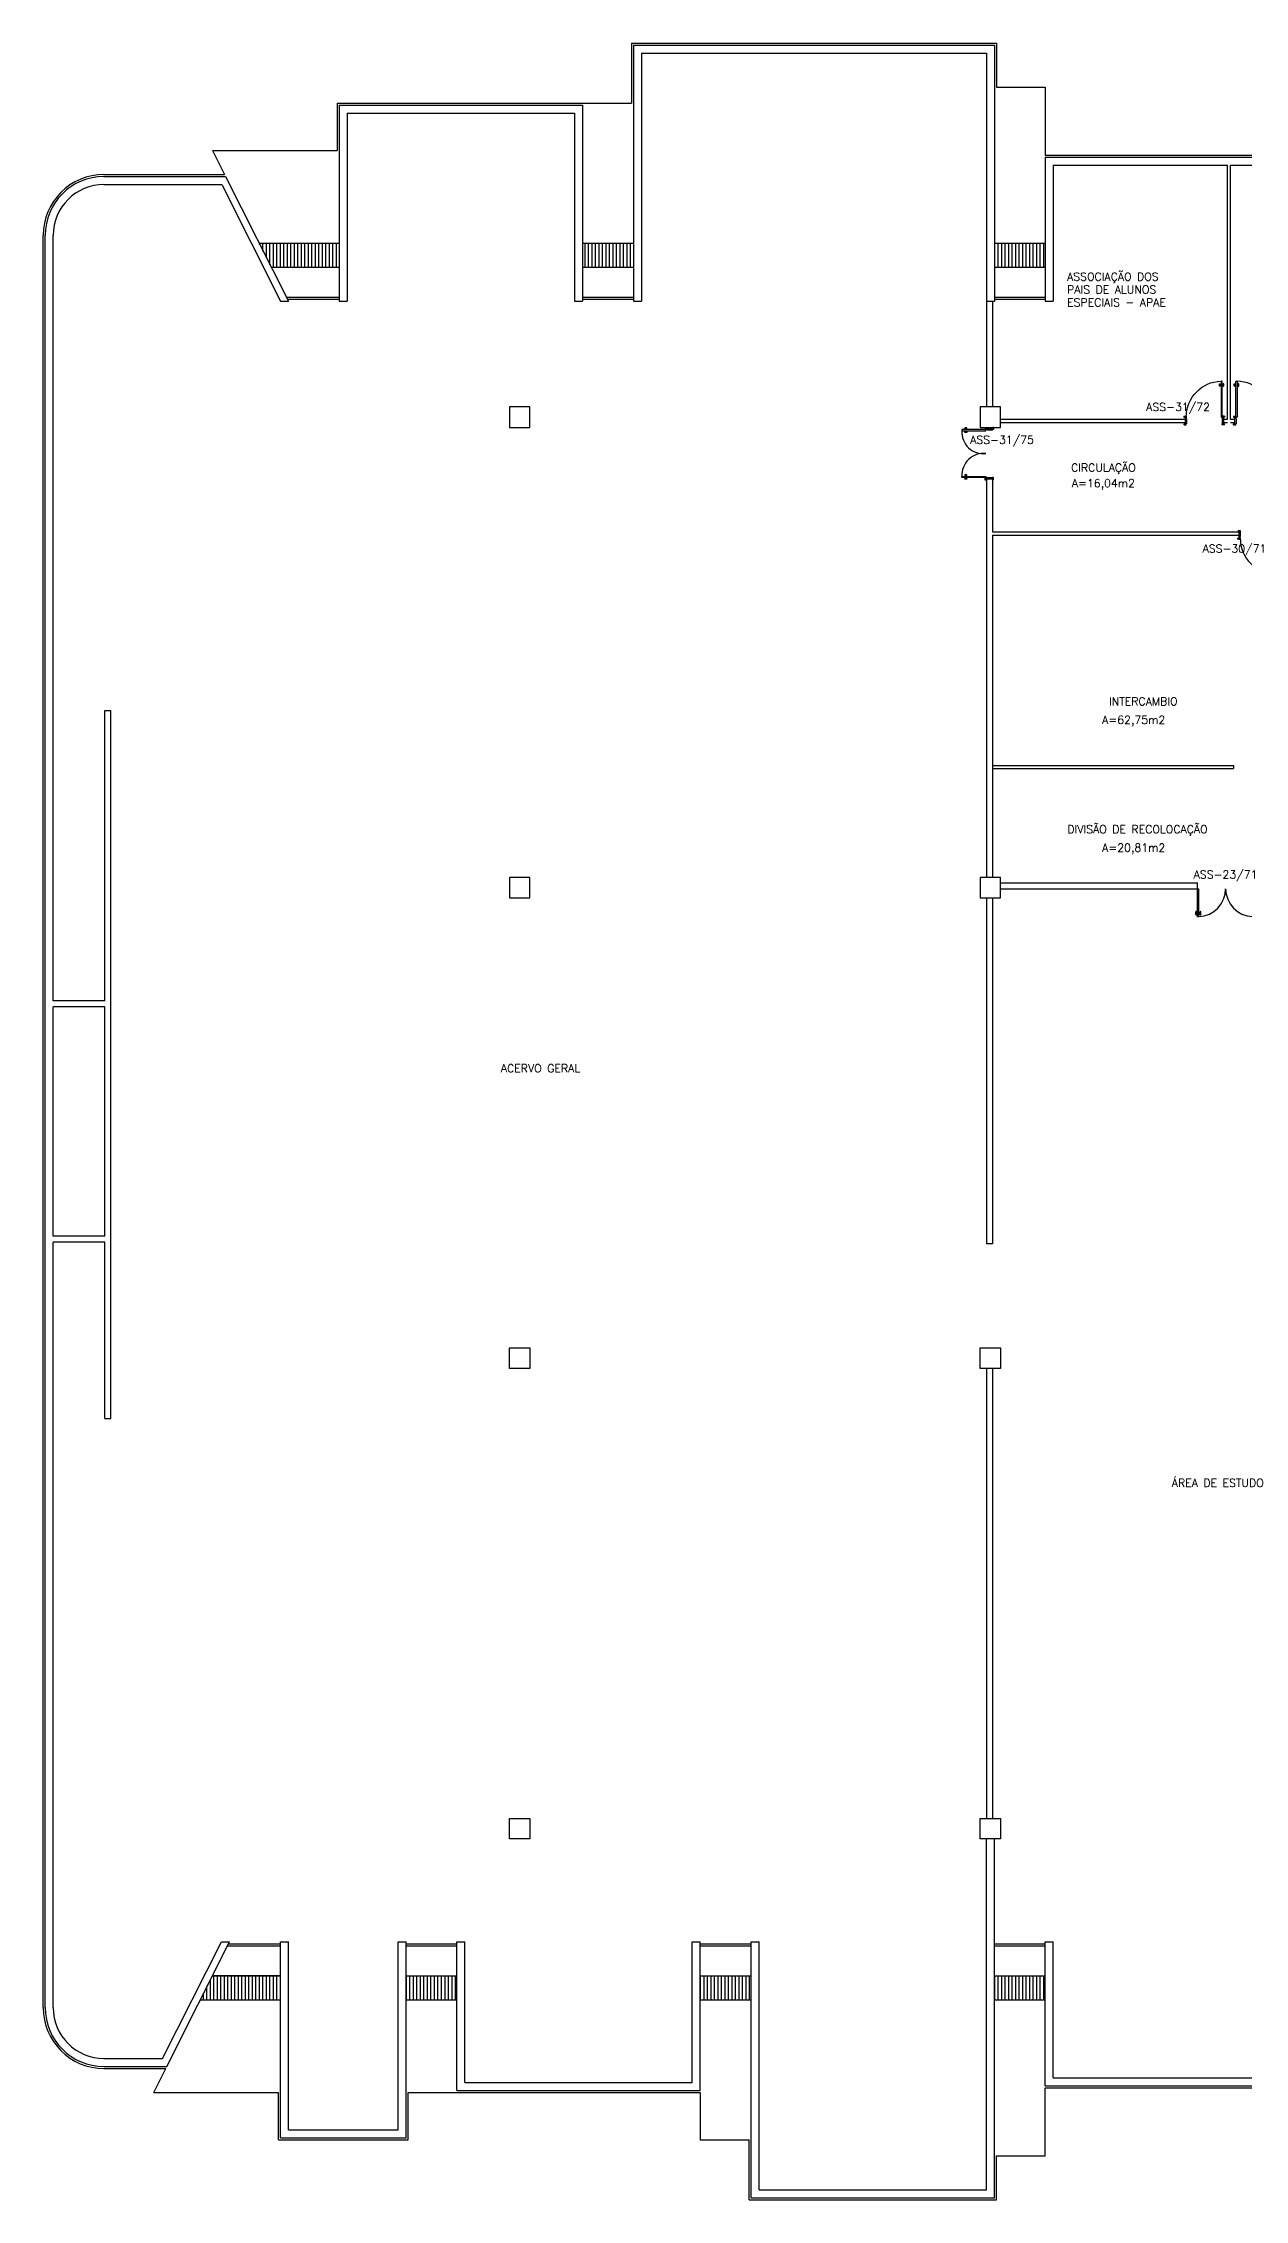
# Model space of a CAD drawing. Extents: x 205 to 339, y 16 to 85.
# Drawn here: x 204.8 to 234.8, y 22.7 to 76.6 of the extents above; entities that cross this region are included whole.
import ezdxf
from ezdxf.enums import TextEntityAlignment as Align

# ---------------------------------------------------------------- set-up
doc = ezdxf.new("R2010")
doc.units = 0
doc.header["$LTSCALE"] = 0.005
doc.header["$MEASUREMENT"] = 0
doc.layers.get('0').update_dxf_attribs({"linetype": 'CONTINUOUS'})
for name, color, linetype in [('1', 1, 'CONTINUOUS'), ('3', 2, 'CONTINUOUS'), ('ALV', 2, 'CONTINUOUS'), ('ENDEREÇO', 2, 'CONTINUOUS'), ('ESTR', 2, 'CONTINUOUS'), ('MACANETA', 1, 'CONTINUOUS'), ('PORTA', 3, 'CONTINUOUS'), ('TEXTO', 2, 'CONTINUOUS'), ('ÁREA', 2, 'CONTINUOUS')]:
    doc.layers.add(name, color=color, linetype=linetype)
doc.styles.add('UNB-100', font='simplex.shx', dxfattribs={"height": 0.2})

# ---------------------------------------------------------------- blocks, each defined once
blk = doc.blocks.new('*X0')
at = {"color": 0}
for p, q in [((4.025, 13.389), (4.025, 13.556)), ((4.112, 13.389), (4.112, 13.727)), ((4.2, 13.389), (4.2, 13.899)), ((4.287, 13.389), (4.287, 13.989)), ((4.375, 13.389), (4.375, 13.989)), ((4.462, 13.389), (4.462, 13.989)), ((4.55, 13.389), (4.55, 13.989)), ((4.637, 13.389), (4.637, 13.989)), ((4.725, 13.389), (4.725, 13.989)), ((4.812, 13.389), (4.812, 13.989)), ((4.9, 13.389), (4.9, 13.989)), ((4.987, 13.389), (4.987, 13.989)), ((5.075, 13.389), (5.075, 13.989)), ((5.162, 13.389), (5.162, 13.989)), ((5.25, 13.389), (5.25, 13.989)), ((5.337, 13.389), (5.337, 13.989)), ((5.425, 13.389), (5.425, 13.989)), ((5.512, 13.389), (5.512, 13.989)), ((5.6, 13.389), (5.6, 13.989)), ((5.687, 13.389), (5.687, 13.989)), ((5.775, 13.389), (5.775, 13.989)), ((5.862, 13.389), (5.862, 13.989))]:
    blk.add_line(p, q, dxfattribs=at)
blk = doc.blocks.new('*X1')
at = {"color": 0}
for p, q in [((9.1, 13.389), (9.1, 13.989)), ((9.187, 13.389), (9.187, 13.989)), ((9.275, 13.389), (9.275, 13.989)), ((9.362, 13.389), (9.362, 13.989)), ((9.45, 13.389), (9.45, 13.989)), ((9.537, 13.389), (9.537, 13.989)), ((9.625, 13.389), (9.625, 13.989)), ((9.712, 13.389), (9.712, 13.989)), ((9.8, 13.389), (9.8, 13.989)), ((9.887, 13.389), (9.887, 13.989)), ((9.975, 13.389), (9.975, 13.989)), ((10.062, 13.389), (10.062, 13.989)), ((10.15, 13.389), (10.15, 13.989)), ((10.238, 13.389), (10.238, 13.989)), ((10.325, 13.389), (10.325, 13.989))]:
    blk.add_line(p, q, dxfattribs=at)
blk = doc.blocks.new('*X2')
at = {"color": 0}
for p, q in [((16.45, 13.389), (16.45, 13.989)), ((16.538, 13.389), (16.538, 13.989)), ((16.625, 13.389), (16.625, 13.989)), ((16.712, 13.389), (16.712, 13.989)), ((16.8, 13.389), (16.8, 13.989)), ((16.887, 13.389), (16.887, 13.989)), ((16.975, 13.389), (16.975, 13.989)), ((17.062, 13.389), (17.062, 13.989)), ((17.15, 13.389), (17.15, 13.989)), ((17.238, 13.389), (17.238, 13.989)), ((17.325, 13.389), (17.325, 13.989)), ((17.413, 13.389), (17.413, 13.989)), ((17.5, 13.389), (17.5, 13.989)), ((17.587, 13.389), (17.587, 13.989)), ((17.675, 13.389), (17.675, 13.989)), ((23.8, 13.389), (23.8, 13.989)), ((23.887, 13.389), (23.887, 13.989)), ((23.975, 13.389), (23.975, 13.989)), ((24.062, 13.389), (24.062, 13.989)), ((24.15, 13.389), (24.15, 13.989)), ((24.237, 13.389), (24.237, 13.989)), ((24.325, 13.389), (24.325, 13.989)), ((24.412, 13.389), (24.412, 13.989)), ((24.5, 13.389), (24.5, 13.989)), ((24.587, 13.389), (24.587, 13.989)), ((24.675, 13.389), (24.675, 13.989)), ((24.762, 13.389), (24.762, 13.989)), ((24.85, 13.389), (24.85, 13.989)), ((24.937, 13.389), (24.937, 13.989)), ((25.025, 13.389), (25.025, 13.989)), ((32.638, 13.389), (32.638, 13.989)), ((32.725, 13.389), (32.725, 13.989)), ((32.812, 13.389), (32.812, 13.989)), ((32.9, 13.389), (32.9, 13.989)), ((32.987, 13.389), (32.987, 13.989)), ((33.075, 13.389), (33.075, 13.989)), ((33.162, 13.389), (33.162, 13.989)), ((33.25, 13.389), (33.25, 13.989)), ((33.337, 13.389), (33.337, 13.989)), ((33.425, 13.389), (33.425, 13.989)), ((33.513, 13.389), (33.513, 13.989)), ((33.6, 13.389), (33.6, 13.989)), ((33.687, 13.389), (33.687, 13.989)), ((33.775, 13.389), (33.775, 13.989)), ((33.862, 13.389), (33.862, 13.989)), ((33.95, 13.389), (33.95, 13.989)), ((34.037, 13.389), (34.037, 13.989)), ((34.125, 13.389), (34.125, 13.989)), ((34.212, 13.389), (34.212, 13.989)), ((34.3, 13.389), (34.3, 13.989)), ((34.388, 13.389), (34.388, 13.989)), ((34.475, 13.389), (34.475, 13.989)), ((34.562, 13.389), (34.562, 13.989)), ((34.65, 13.389), (34.65, 13.989)), ((34.737, 13.389), (34.737, 13.989)), ((34.825, 13.389), (34.825, 13.989)), ((34.912, 13.389), (34.912, 13.989)), ((35, 13.389), (35, 13.989)), ((35.087, 13.389), (35.087, 13.989)), ((35.175, 13.389), (35.175, 13.989)), ((35.262, 13.389), (35.262, 13.989)), ((35.35, 13.389), (35.35, 13.989)), ((35.437, 13.389), (35.437, 13.989)), ((35.525, 13.389), (35.525, 13.989))]:
    blk.add_line(p, q, dxfattribs=at)
blk = doc.blocks.new('*X3')
at = {"color": 0}
for p, q in [((5.425, 57.269), (5.425, 57.299)), ((5.512, 57.098), (5.512, 57.299)), ((5.6, 56.926), (5.6, 57.299)), ((5.687, 56.755), (5.687, 57.299)), ((5.775, 56.699), (5.775, 57.299)), ((5.862, 56.699), (5.862, 57.299)), ((5.95, 56.699), (5.95, 57.299)), ((6.037, 56.699), (6.037, 57.299)), ((6.125, 56.699), (6.125, 57.299)), ((6.212, 56.699), (6.212, 57.299)), ((6.3, 56.699), (6.3, 57.299)), ((6.387, 56.699), (6.387, 57.299)), ((6.475, 56.699), (6.475, 57.299)), ((6.562, 56.699), (6.562, 57.299)), ((6.65, 56.699), (6.65, 57.299)), ((6.737, 56.699), (6.737, 57.299)), ((6.825, 56.699), (6.825, 57.299)), ((6.912, 56.699), (6.912, 57.299)), ((7, 56.699), (7, 57.299)), ((7.087, 56.699), (7.087, 57.299)), ((7.175, 56.699), (7.175, 57.299)), ((7.262, 56.699), (7.262, 57.299)), ((7.35, 56.699), (7.35, 57.299)), ((13.562, 56.699), (13.562, 57.299)), ((13.65, 56.699), (13.65, 57.299)), ((13.738, 56.699), (13.738, 57.299)), ((13.825, 56.699), (13.825, 57.299)), ((13.912, 56.699), (13.912, 57.299)), ((14, 56.699), (14, 57.299)), ((14.088, 56.699), (14.088, 57.299)), ((14.175, 56.699), (14.175, 57.299)), ((14.262, 56.699), (14.262, 57.299)), ((14.35, 56.699), (14.35, 57.299)), ((14.438, 56.699), (14.438, 57.299)), ((14.525, 56.699), (14.525, 57.299)), ((14.613, 56.699), (14.613, 57.299)), ((14.7, 56.699), (14.7, 57.299)), ((23.8, 56.699), (23.8, 57.299)), ((23.887, 56.699), (23.887, 57.299)), ((23.975, 56.699), (23.975, 57.299)), ((24.062, 56.699), (24.062, 57.299)), ((24.15, 56.699), (24.15, 57.299)), ((24.237, 56.699), (24.237, 57.299)), ((24.325, 56.699), (24.325, 57.299)), ((24.412, 56.699), (24.412, 57.299)), ((24.5, 56.699), (24.5, 57.299)), ((24.587, 56.699), (24.587, 57.299)), ((24.675, 56.699), (24.675, 57.299)), ((24.762, 56.699), (24.762, 57.299)), ((24.85, 56.699), (24.85, 57.299)), ((24.937, 56.699), (24.937, 57.299)), ((25.025, 56.699), (25.025, 57.299)), ((32.638, 56.699), (32.638, 57.299)), ((32.725, 56.699), (32.725, 57.299)), ((32.812, 56.699), (32.812, 57.299)), ((32.9, 56.699), (32.9, 57.299)), ((32.987, 56.699), (32.987, 57.299)), ((33.075, 56.699), (33.075, 57.299)), ((33.162, 56.699), (33.162, 57.299)), ((33.25, 56.699), (33.25, 57.299)), ((33.337, 56.699), (33.337, 57.299)), ((33.425, 56.699), (33.425, 57.299)), ((33.513, 56.699), (33.513, 57.299)), ((33.6, 56.699), (33.6, 57.299)), ((33.687, 56.699), (33.687, 57.299)), ((33.775, 56.699), (33.775, 57.299)), ((33.862, 56.699), (33.862, 57.299)), ((33.95, 56.699), (33.95, 57.299)), ((34.037, 56.699), (34.037, 57.299)), ((34.125, 56.699), (34.125, 57.299)), ((34.212, 56.699), (34.212, 57.299)), ((34.3, 56.699), (34.3, 57.299)), ((34.388, 56.699), (34.388, 57.299)), ((34.475, 56.699), (34.475, 57.299)), ((34.562, 56.699), (34.562, 57.299)), ((34.65, 56.699), (34.65, 57.299)), ((34.737, 56.699), (34.737, 57.299)), ((34.825, 56.699), (34.825, 57.299)), ((34.912, 56.699), (34.912, 57.299)), ((35, 56.699), (35, 57.299)), ((35.087, 56.699), (35.087, 57.299)), ((35.175, 56.699), (35.175, 57.299)), ((35.262, 56.699), (35.262, 57.299)), ((35.35, 56.699), (35.35, 57.299)), ((35.437, 56.699), (35.437, 57.299)), ((35.525, 56.699), (35.525, 57.299))]:
    blk.add_line(p, q, dxfattribs=at)
blk = doc.blocks.new('MACANETA')
at = {"layer": 'MACANETA'}
for p, q in [((-0.077, 0.052), (-0.077, 0.12)), ((-0.059, 0.052), (-0.059, 0.12)), ((-0.059, 0.075), (-0.036, 0.075)), ((-0.059, 0.052), (-0.036, 0.052)), ((-0.036, 0.044), (-0.036, 0.084)), ((-0.036, 0.084), (-0.03, 0.084)), ((-0.036, 0.044), (-0.03, 0.044)), ((0.006, 0.084), (0, 0.084)), ((0.006, 0.044), (0, 0.044)), ((0.006, 0.044), (0.006, 0.084)), ((0.029, 0.075), (0.006, 0.075)), ((0.029, 0.052), (0.006, 0.052)), ((0.029, 0.052), (0.029, 0.12)), ((0.047, 0.052), (0.047, 0.12))]:
    blk.add_line(p, q, dxfattribs=at)
for centre, start, end in [((-0.068, 0.12), 90, 180), ((-0.068, 0.052), 180, 270), ((-0.068, 0.12), 0, 90), ((-0.068, 0.052), 270, 0), ((0.038, 0.12), 90, 180), ((0.038, 0.052), 180, 270), ((0.038, 0.12), 0, 90), ((0.038, 0.052), 270, 0)]:
    blk.add_arc(centre, 0.00874, start, end, dxfattribs=at)
blk = doc.blocks.new('PORTA-90')
at = {"color": 1}
for p, q in [((-98.2, 84), (-95.9, 84)), ((-98.2, 78.5), (-98.2, 84)), ((-95.9, 78.5), (-98.2, 78.5)), ((-95.9, 84), (-95.9, 78.5)), ((-86.8, 84), (-89.1, 84)), ((-89.1, 84), (-89.1, 78.5)), ((-89.1, 78.5), (-86.8, 78.5)), ((-86.8, 78.5), (-86.8, 84))]:
    blk.add_line(p, q, dxfattribs=at)
at = {"color": 2}
for p, q in [((-94, 1), (-94, 91)), ((-94, 91), (-91, 91)), ((-91, 91), (-91, 1)), ((-100, 3), (-100, 1)), ((-100, 3), (-94.5, 3)), ((-100, 1), (-94, 1)), ((-97, 1), (-97, -16)), ((-94.5, 3), (-94.5, 1)), ((-94, 1), (-94, -3)), ((-91, 1), (-94, 1)), ((2, 1), (-4, 1)), ((-4, 1), (-4, -3)), ((2, 3), (-3.5, 3)), ((-3.5, 3), (-3.5, 1)), ((-1, 1), (-1, -16)), ((2, 3), (2, 1)), ((-99.5, -18), (-99.5, -16)), ((-99.5, -16), (-93.5, -16)), ((-99.5, -18), (-94, -18)), ((-94, -3), (-93.5, -3)), ((-94, -18), (-94, -16)), ((-93.5, -3), (-93.5, -7.5)), ((-93.5, -7.5), (-93.5, -16)), ((-4.5, -3), (-4.5, -7.5)), ((-4, -3), (-4.5, -3)), ((-4.5, -7.5), (-4.5, -16)), ((1.5, -16), (-4.5, -16)), ((1.5, -16), (-4.5, -16)), ((-4, -18), (-4, -16)), ((1.5, -18), (-4, -18)), ((1.5, -18), (1.5, -16))]:
    blk.add_line(p, q, dxfattribs=at)
at = {"color": 1}
blk.add_arc((-94, 1), 90, 0, 88.0898, dxfattribs=at)

msp = doc.modelspace()

# ---------------------------------------------------------------- linework, layer by layer
at = {"layer": '1'}
for p, q in [((219.512, 76.586), (228.632, 76.586)), ((219.512, 76.586), (219.512, 75.086)), ((228.632, 76.586), (228.632, 75.486)), ((228.632, 75.486), (229.852, 75.486)), ((229.852, 75.486), (229.852, 73.786)), ((212.162, 75.086), (219.512, 75.086)), ((212.162, 75.086), (212.162, 73.901)), ((209.044, 73.901), (212.162, 73.901)), ((209.044, 73.901), (209.347, 73.301)), ((229.852, 73.786), (237.402, 73.786)), ((206.332, 73.301), (209.347, 73.301)), ((204.812, 27.481), (204.812, 71.781)), ((210.202, 71.586), (212.212, 71.586)), ((218.292, 71.586), (219.562, 71.586)), ((228.582, 71.586), (229.852, 71.586)), ((210.508, 70.986), (212.212, 70.986)), ((218.292, 70.986), (219.562, 70.986)), ((228.582, 70.986), (229.852, 70.986)), ((209.038, 28.276), (208.732, 27.676)), ((209.038, 28.276), (210.742, 28.276)), ((210.742, 28.276), (209.038, 28.276)), ((210.742, 27.676), (210.742, 28.276)), ((213.882, 28.276), (215.152, 28.276)), ((221.232, 28.276), (222.502, 28.276)), ((228.582, 28.276), (229.852, 28.276)), ((208.732, 27.676), (210.742, 27.676)), ((208.732, 27.676), (210.742, 27.676)), ((213.882, 27.676), (215.152, 27.676)), ((221.232, 27.676), (222.502, 27.676)), ((228.582, 27.676), (229.852, 27.676)), ((206.332, 25.961), (207.877, 25.961)), ((207.574, 25.361), (207.877, 25.961)), ((207.574, 25.361), (210.692, 25.361)), ((210.692, 24.176), (210.692, 25.361)), ((213.932, 25.361), (221.232, 25.361)), ((213.932, 24.176), (213.932, 25.361)), ((221.232, 25.361), (221.232, 24.176)), ((229.852, 23.776), (229.852, 25.476)), ((229.852, 25.476), (237.502, 25.476)), ((210.692, 24.176), (213.932, 24.176)), ((221.232, 24.176), (222.452, 24.176)), ((222.452, 22.676), (222.452, 24.176)), ((228.632, 22.676), (228.632, 23.776)), ((228.632, 23.776), (229.852, 23.776)), ((222.452, 22.676), (228.632, 22.676))]:
    msp.add_line(p, q, dxfattribs=at)
for centre, start, end in [((206.332, 71.781), 90, 180), ((206.332, 27.481), 180, 270)]:
    msp.add_arc(centre, 1.52, start, end, dxfattribs=at)
at = {"layer": '3'}
for p, q in [((210.891, 70.236), (212.212, 70.236)), ((210.916, 70.186), (212.212, 70.186)), ((218.292, 70.236), (219.562, 70.236)), ((218.292, 70.186), (219.562, 70.186)), ((228.582, 70.236), (229.852, 70.236)), ((228.582, 70.186), (229.852, 70.186)), ((228.373, 66.926), (227.773, 66.926)), ((227.773, 66.926), (227.773, 66.896)), ((227.773, 66.896), (228.373, 66.896)), ((228.353, 66.981), (228.373, 66.981)), ((228.353, 66.981), (228.353, 66.931)), ((228.353, 66.931), (228.373, 66.931)), ((228.373, 66.981), (228.373, 66.926)), ((228.373, 66.956), (228.543, 66.956)), ((228.373, 66.926), (228.413, 66.926)), ((228.373, 66.896), (228.373, 66.926)), ((228.413, 66.926), (228.413, 66.921)), ((228.413, 66.921), (228.458, 66.921)), ((228.458, 66.921), (228.543, 66.921)), ((228.543, 66.981), (228.543, 66.921)), ((228.563, 66.981), (228.543, 66.981)), ((228.563, 66.926), (228.543, 66.926)), ((228.563, 66.981), (228.563, 66.926)), ((227.773, 65.756), (228.373, 65.756)), ((227.773, 65.726), (227.773, 65.756)), ((228.373, 65.726), (227.773, 65.726)), ((228.353, 65.721), (228.373, 65.721)), ((228.353, 65.666), (228.353, 65.721)), ((228.373, 65.666), (228.353, 65.666)), ((228.373, 65.756), (228.373, 65.726)), ((228.373, 65.666), (228.373, 65.726)), ((228.373, 65.726), (228.413, 65.726)), ((228.373, 65.696), (228.543, 65.696)), ((228.413, 65.731), (228.458, 65.731)), ((228.413, 65.726), (228.413, 65.731)), ((228.458, 65.731), (228.543, 65.731)), ((228.543, 65.671), (228.543, 65.731)), ((228.563, 65.726), (228.543, 65.726)), ((228.563, 65.671), (228.543, 65.671)), ((228.563, 65.671), (228.563, 65.726)), ((209.421, 29.026), (210.742, 29.026)), ((209.449, 29.076), (210.742, 29.076)), ((213.882, 29.076), (215.152, 29.076)), ((213.882, 29.026), (215.152, 29.026)), ((221.232, 29.076), (222.502, 29.076)), ((221.232, 29.026), (222.502, 29.026)), ((228.582, 29.076), (229.852, 29.076)), ((228.582, 29.026), (229.852, 29.026))]:
    msp.add_line(p, q, dxfattribs=at)
at = {"layer": '3', "color": 1}
for points in [[(227.843, 66.946), (227.898, 66.946), (227.898, 66.968), (227.843, 66.968)], [(227.843, 66.877), (227.898, 66.877), (227.898, 66.854), (227.843, 66.854)], [(227.843, 65.776), (227.898, 65.776), (227.898, 65.798), (227.843, 65.798)], [(227.843, 65.707), (227.898, 65.707), (227.898, 65.684), (227.843, 65.684)]]:
    msp.add_lwpolyline(points, close=True, dxfattribs=at)
at = {"layer": 'ALV'}
for p, q in [((219.562, 76.536), (219.562, 70.136)), ((219.562, 76.536), (228.582, 76.536)), ((219.762, 76.336), (219.762, 70.136)), ((219.762, 76.336), (228.382, 76.336)), ((228.382, 76.336), (228.382, 70.136)), ((228.582, 76.536), (228.582, 70.136)), ((212.212, 75.036), (212.212, 70.136)), ((212.212, 75.036), (218.292, 75.036)), ((218.292, 75.036), (218.292, 70.136)), ((212.412, 74.836), (212.412, 70.136)), ((212.412, 74.836), (218.092, 74.836)), ((218.092, 74.836), (218.092, 70.136)), ((229.852, 73.736), (237.402, 73.736)), ((229.852, 73.736), (229.852, 70.136)), ((230.052, 73.536), (230.052, 70.136)), ((230.052, 73.536), (234.407, 73.536)), ((234.407, 67.186), (234.407, 73.536)), ((234.487, 73.536), (237.202, 73.536)), ((234.487, 67.186), (234.487, 73.536)), ((206.332, 73.251), (209.372, 73.251)), ((206.332, 73.051), (209.274, 73.051)), ((209.274, 73.051), (210.742, 70.136)), ((209.372, 73.251), (210.942, 70.136)), ((204.862, 27.481), (204.862, 71.781)), ((205.062, 52.646), (205.062, 71.781)), ((210.742, 70.136), (210.942, 70.136)), ((212.212, 70.136), (212.412, 70.136)), ((218.092, 70.136), (218.292, 70.136)), ((219.562, 70.136), (219.762, 70.136)), ((228.382, 70.136), (228.582, 70.136)), ((228.382, 70.136), (228.382, 67.491)), ((228.532, 70.136), (228.532, 67.491)), ((229.852, 70.136), (230.052, 70.136)), ((228.382, 66.981), (228.382, 66.926)), ((228.532, 66.981), (228.532, 66.921)), ((228.737, 67.186), (233.347, 67.186)), ((228.737, 67.106), (233.347, 67.106)), ((234.307, 67.186), (234.407, 67.186)), ((234.307, 67.106), (234.407, 67.106)), ((234.487, 67.186), (234.587, 67.186)), ((234.487, 67.106), (234.587, 67.106)), ((228.382, 65.726), (228.382, 55.731)), ((228.532, 65.731), (228.532, 64.371)), ((228.532, 64.371), (234.697, 64.371)), ((228.532, 64.291), (234.697, 64.291)), ((228.532, 64.291), (228.532, 55.731)), ((206.357, 52.646), (206.357, 59.901)), ((206.357, 59.901), (206.507, 59.901)), ((206.507, 42.206), (206.507, 59.901)), ((228.532, 58.531), (234.557, 58.531)), ((228.532, 58.451), (234.557, 58.451)), ((234.557, 58.531), (234.557, 58.451)), ((228.737, 55.601), (233.662, 55.601)), ((228.382, 55.221), (228.382, 46.571)), ((228.532, 55.221), (228.532, 46.571)), ((228.737, 55.451), (233.662, 55.451)), ((206.357, 52.646), (205.062, 52.646)), ((206.357, 52.496), (205.062, 52.496)), ((205.062, 46.766), (205.062, 52.496)), ((206.357, 46.766), (206.357, 52.496)), ((206.357, 46.766), (205.062, 46.766)), ((205.062, 27.481), (205.062, 46.616)), ((206.357, 46.616), (205.062, 46.616)), ((206.357, 42.206), (206.357, 46.616)), ((228.382, 43.461), (228.382, 32.211)), ((228.532, 43.461), (228.532, 32.211)), ((206.357, 42.206), (206.507, 42.206)), ((228.382, 22.926), (228.382, 31.701)), ((228.582, 22.726), (228.582, 31.701)), ((207.793, 26.211), (209.272, 29.126)), ((207.902, 26.011), (209.472, 29.126)), ((209.272, 29.126), (209.472, 29.126)), ((210.742, 24.226), (210.742, 29.126)), ((210.742, 29.126), (210.942, 29.126)), ((210.942, 24.426), (210.942, 29.126)), ((213.682, 29.126), (213.882, 29.126)), ((213.682, 24.426), (213.682, 29.126)), ((213.882, 24.226), (213.882, 29.126)), ((215.152, 25.411), (215.152, 29.126)), ((215.152, 29.126), (215.352, 29.126)), ((215.352, 25.611), (215.352, 29.126)), ((221.032, 25.611), (221.032, 29.126)), ((221.032, 29.126), (221.232, 29.126)), ((221.232, 25.411), (221.232, 29.126)), ((222.502, 22.726), (222.502, 29.126)), ((222.502, 29.126), (222.702, 29.126)), ((222.702, 22.926), (222.702, 29.126)), ((229.852, 25.526), (229.852, 29.126)), ((229.852, 29.126), (230.052, 29.126)), ((230.052, 25.726), (230.052, 29.126)), ((206.332, 26.211), (207.793, 26.211)), ((206.332, 26.011), (207.902, 26.011)), ((215.152, 25.411), (221.232, 25.411)), ((215.352, 25.611), (221.032, 25.611)), ((229.852, 25.526), (237.402, 25.526)), ((230.052, 25.726), (237.202, 25.726)), ((210.942, 24.426), (213.682, 24.426)), ((210.742, 24.226), (213.882, 24.226)), ((222.502, 22.726), (228.582, 22.726)), ((222.702, 22.926), (228.382, 22.926))]:
    msp.add_line(p, q, dxfattribs=at)
msp.add_lwpolyline([(228.532, 46.571), (228.382, 46.571)], dxfattribs=at)
for centre, radius, start, end in [((206.332, 71.781), 1.47, 90, 180), ((206.332, 71.781), 1.27, 90, 180), ((206.332, 27.481), 1.47, 180, 270), ((206.332, 27.481), 1.27, 180, 270)]:
    msp.add_arc(centre, radius, start, end, dxfattribs=at)
at = {"layer": 'ESTR'}
for points in [[(216.467, 67.491), (216.467, 66.981), (216.977, 66.981), (216.977, 67.491)], [(228.227, 67.491), (228.227, 66.981), (228.737, 66.981), (228.737, 67.491)], [(216.467, 55.731), (216.467, 55.221), (216.977, 55.221), (216.977, 55.731)], [(228.227, 55.731), (228.227, 55.221), (228.737, 55.221), (228.737, 55.731)], [(216.467, 43.461), (216.467, 43.971), (216.977, 43.971), (216.977, 43.461)], [(228.227, 43.461), (228.227, 43.971), (228.737, 43.971), (228.737, 43.461)], [(216.467, 31.701), (216.467, 32.211), (216.977, 32.211), (216.977, 31.701)], [(228.227, 31.701), (228.227, 32.211), (228.737, 32.211), (228.737, 31.701)]]:
    msp.add_lwpolyline(points, close=True, dxfattribs=at)
at = {"layer": 'PORTA', "color": 2}
for p, q in [((233.662, 55.451), (233.662, 55.601)), ((233.662, 55.501), (233.662, 55.501)), ((233.662, 55.451), (233.662, 55.451)), ((233.662, 54.751), (233.662, 55.451)), ((233.662, 55.451), (233.692, 55.451)), ((233.692, 54.751), (233.692, 55.451)), ((233.692, 54.751), (233.662, 54.751))]:
    msp.add_line(p, q, dxfattribs=at)
at = {"layer": 'PORTA', "color": 1}
for centre, radius, start, end in [((228.311, 66.862), 0.54, 176.4002, 276.5374), ((228.311, 65.79), 0.54, 83.4626, 183.5998), ((233.662, 55.451), 0.7, 272.4563, 0), ((235.062, 55.451), 0.7, 180, 267.5437)]:
    msp.add_arc(centre, radius, start, end, dxfattribs=at)

# ---------------------------------------------------------------- block references
at = {"layer": '1'}
for name in ['*X3', '*X0', '*X1', '*X2']:
    msp.add_blockref(name, (204.792, 14.287), dxfattribs=at)
at = {"layer": '3', "yscale": 0.009999999999990905}
for p, xscale, zscale in [((233.337, 67.229), -0.009999999999999787, 0.01), ((235.557, 67.229), 0.009999999999990905, 0.009999999999990905)]:
    msp.add_blockref('PORTA-90', p, dxfattribs=dict(at, xscale=xscale, zscale=zscale))
at = {"layer": '3', "xscale": 0.009999999999999787, "yscale": 0.009999999999999787, "zscale": 0.009999999999999787, "rotation": 180}
msp.add_blockref('PORTA-90', (234.687, 64.22), dxfattribs=at)
at = {"layer": 'PORTA', "color": 2}
msp.add_blockref('MACANETA', (233.692, 54.751), dxfattribs=at)

# ---------------------------------------------------------------- texts
at = {"layer": 'ENDEREÇO', "style": 'UNB-100'}
for s, p in [('ASS-31/72', (233.173, 67.391)), ('ASS-31/75', (228.775, 66.572)), ('ASS-30/71', (234.583, 63.85)), ('ASS-23/71', (234.359, 55.704))]:
    msp.add_text(s, height=0.2, dxfattribs=at).set_placement(p, align=Align.CENTER)
at = {"layer": 'TEXTO', "style": 'UNB-100'}
for s, p in [('ASSOCIAÇÃO DOS', (230.4, 70.648)), ('PAIS DE ALUNOS', (230.4, 70.327)), ('ESPECIAIS - APAE', (230.4, 70.006)), ('CIRCULAÇÃO', (230.497, 65.875)), ('INTERCAMBIO', (231.447, 60.033)), ('DIVISÃO DE RECOLOCAÇÃO', (230.406, 56.837)), ('ACERVO GERAL', (216.251, 50.861)), ('ÁREA DE ESTUDO', (233.017, 40.497))]:
    msp.add_text(s, height=0.2, dxfattribs=at).set_placement(p)
at = {"layer": 'ÁREA', "style": 'UNB-100'}
for s, p in [('A=16,04m2', (230.519, 65.487)), ('A=62,75m2', (231.276, 59.571)), ('A=20,81m2', (231.276, 56.376))]:
    msp.add_text(s, height=0.2, dxfattribs=at).set_placement(p)

doc.saveas('drawing.dxf')
